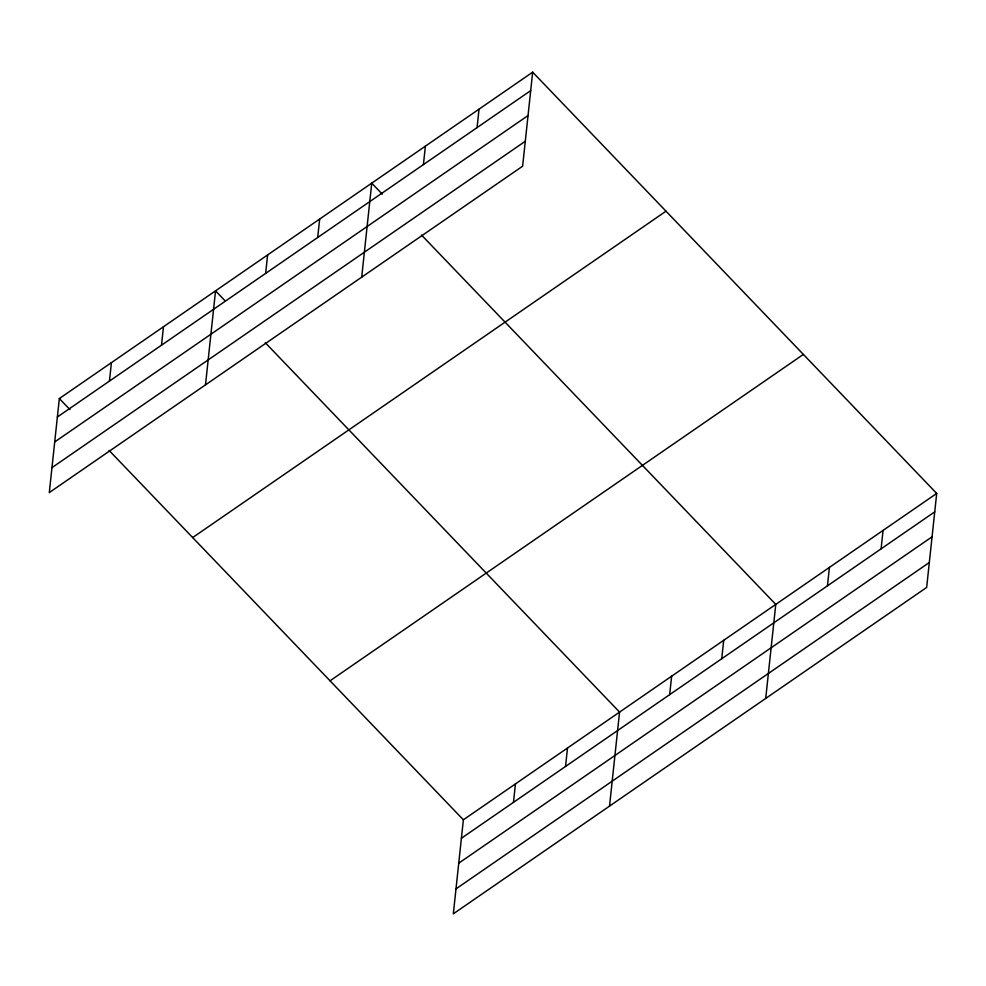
<?xml version="1.0" encoding="UTF-8"?>
<svg xmlns="http://www.w3.org/2000/svg" width="986" height="986" viewBox="0 0 986 986"><rect width="100%" height="100%" fill="white"/><g stroke="black" fill="none" stroke-linecap="round" stroke-linejoin="round"><path stroke-width="1.48" d="M532.674 72.175L59.345 398.554L49.3 492.569L522.629 166.19L532.674 72.175L936.7 493.431L926.655 587.446L453.326 913.825L463.371 819.81L936.7 493.431M109.446 381.101L111.418 362.651M161.507 345.199L163.479 326.748M205.495 384.873L215.54 290.858L225.067 300.779M265.641 273.393L267.613 254.955M317.702 237.503L319.674 219.052M361.702 277.165L371.747 183.149L382.321 194.18M423.413 164.6L425.385 146.162M477.064 127.613L479.036 109.163M513.472 802.357L515.444 783.907M565.533 766.455L567.505 748.004M609.521 806.117L619.565 712.102L265.283 342.709M669.667 694.649L671.639 676.199M721.727 658.747L723.699 640.296M765.715 698.408L775.772 604.393L421.478 235.001M827.439 585.857L829.411 567.406M881.09 548.869L883.062 530.419M57.373 417.004L530.702 90.626M54.711 441.938L528.04 115.559M51.962 467.635L525.291 141.257M192.677 537.567L666.006 211.189M330.039 680.796L803.368 354.418M461.399 838.26L934.728 511.87M458.736 863.194L932.066 536.815M455.988 888.879L929.317 562.501M59.345 398.554L69.932 409.584M109.076 450.405L463.371 819.81"/></g></svg>
